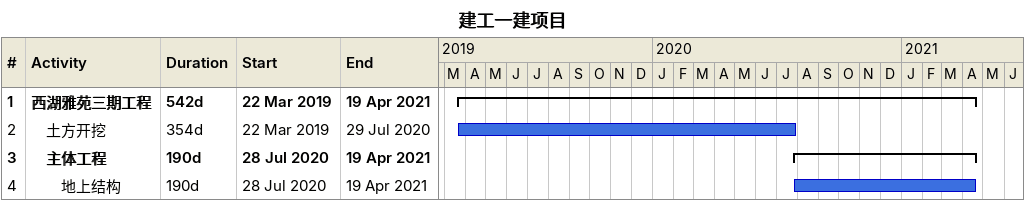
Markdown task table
建工一建项目

| ID | Level | Task | Duration | Start | Finish |
|---|---|---|---|---|---|
| 1 | 1 | **西湖雅苑三期工程** | 542d | 2019-03-22 | 2021-04-19 |
| 2 | 2 | 土方开挖 | 354d | 2019-03-22 | 2020-07-29 |
| 3 | 2 | **主体工程** | 190d | 2020-07-28 | 2021-04-19 |
| 4 | 3 | 地上结构 | 190d | 2020-07-28 | 2021-04-19 |
